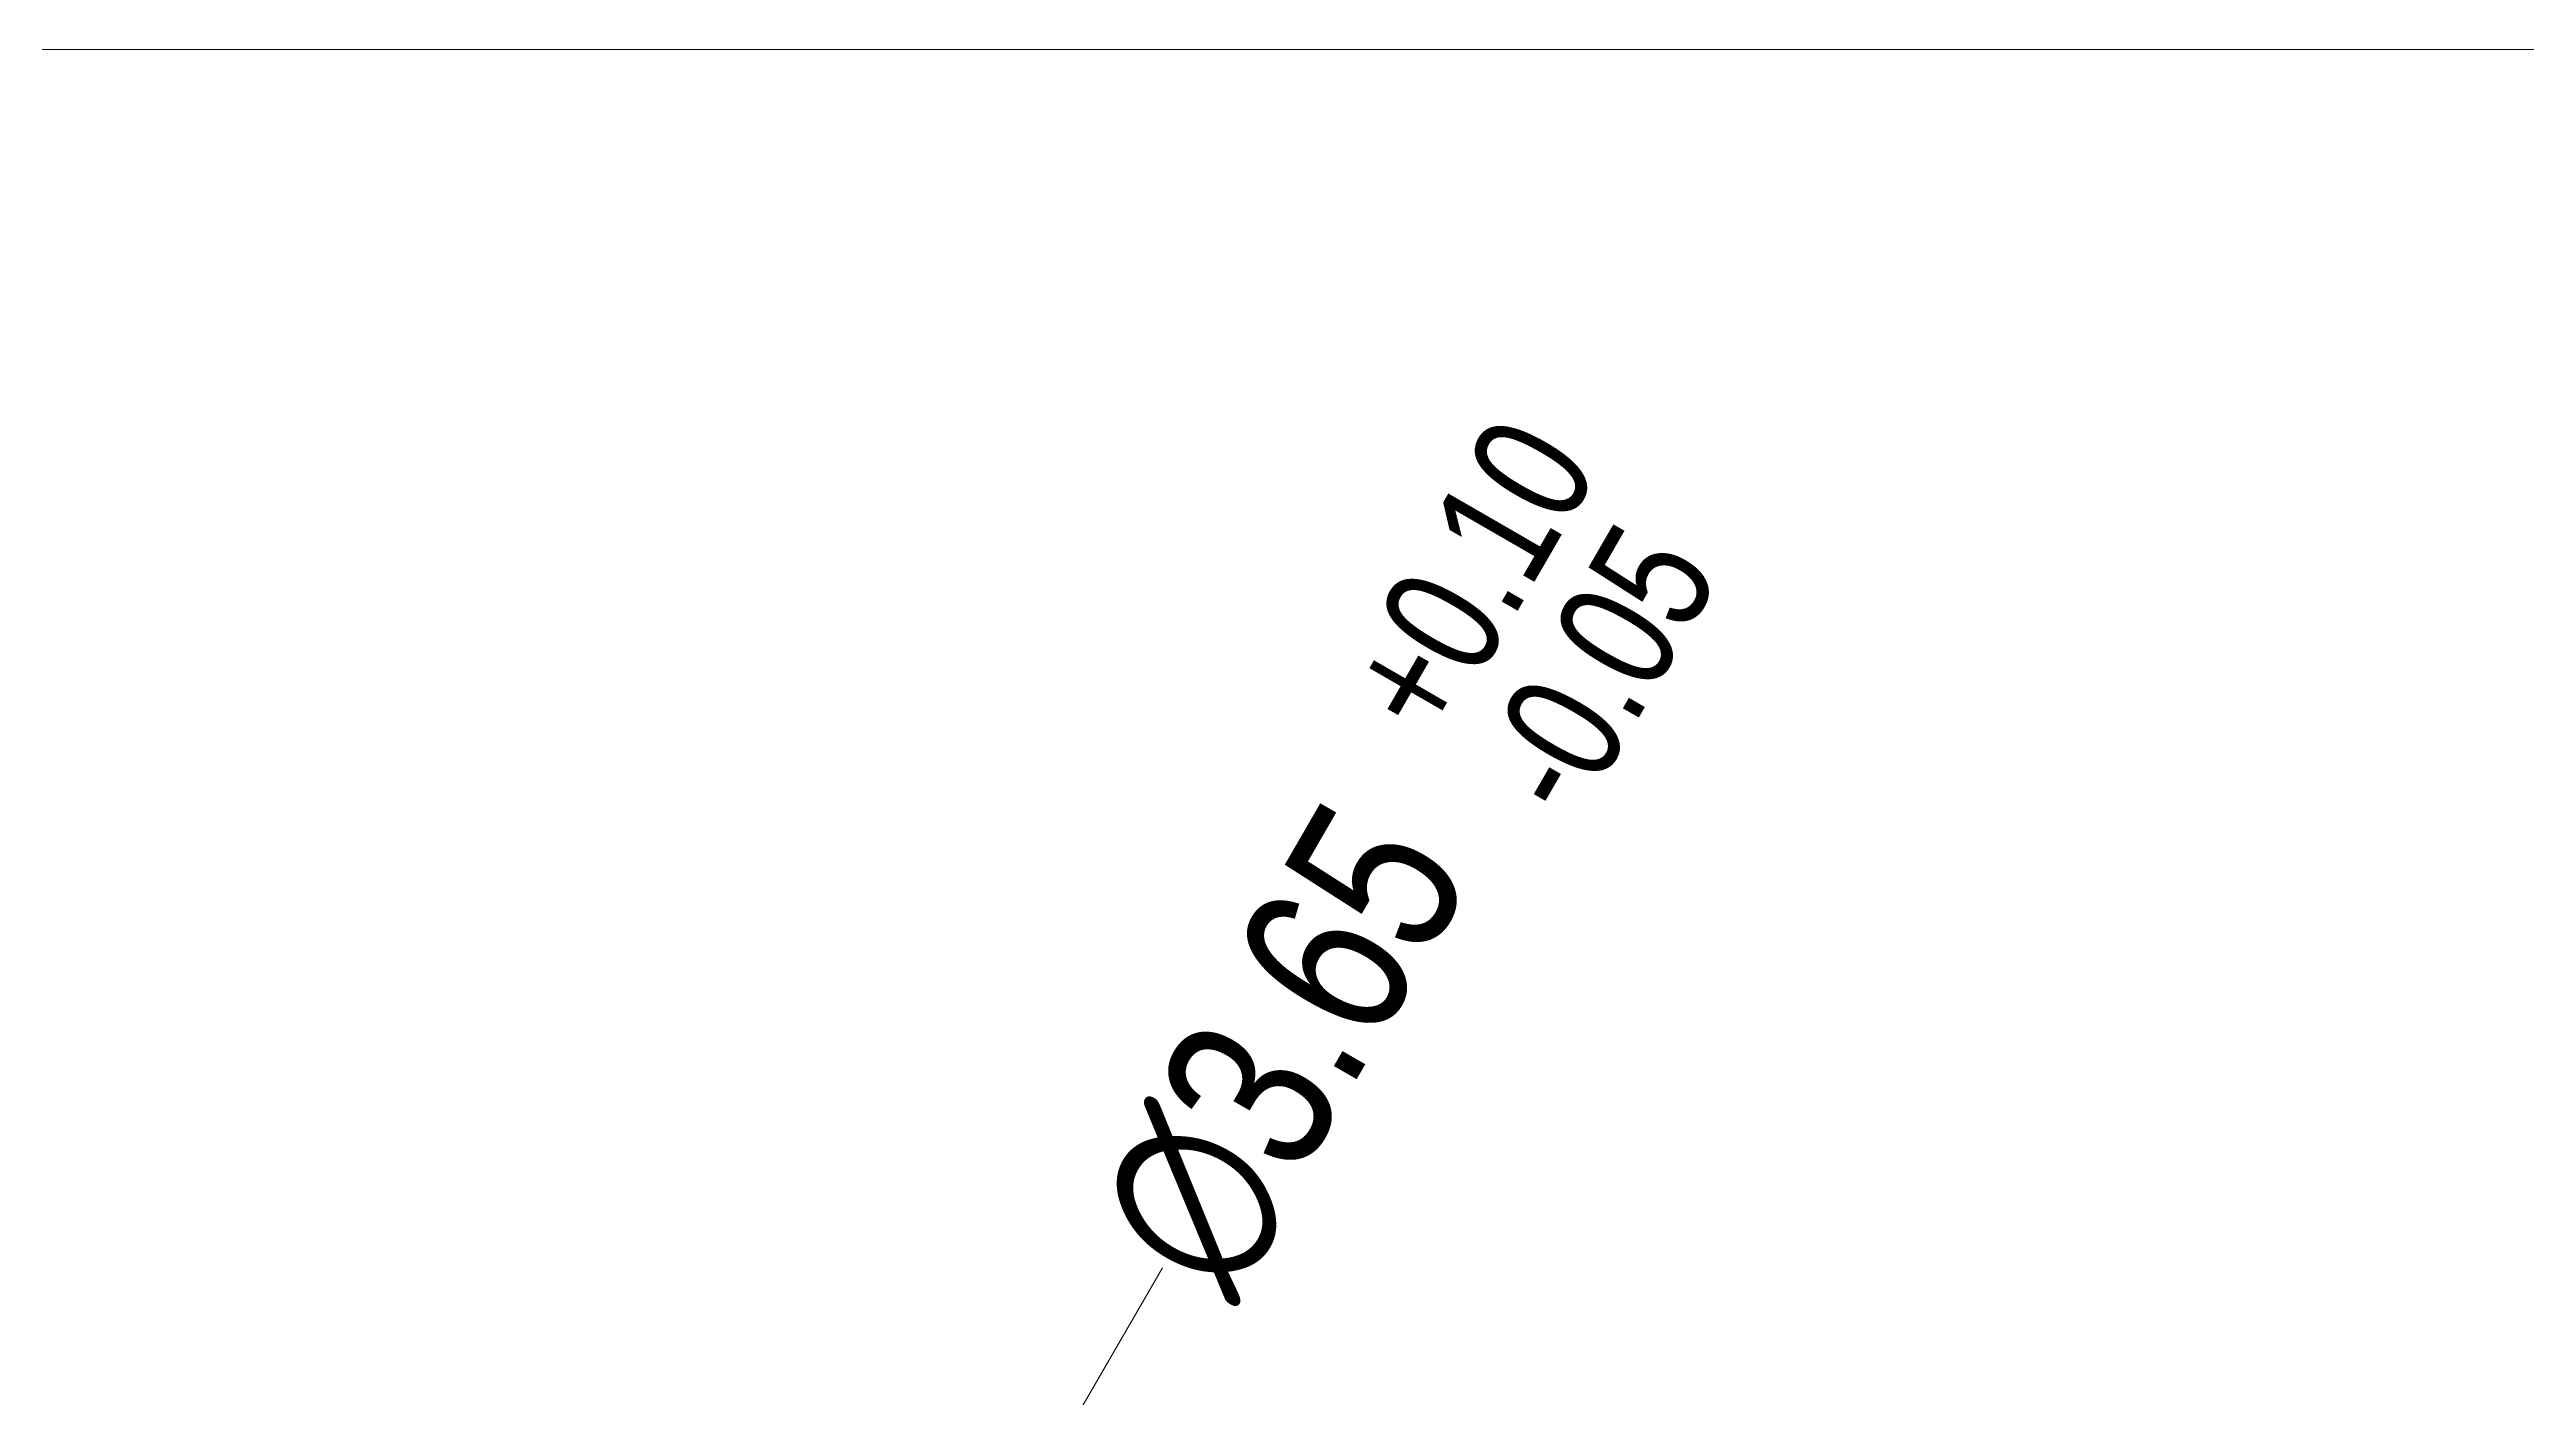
# Model space of a CAD drawing. Header units: millimetres. Extents: x 78 to 606, y -329 to -69.
# Drawn here: x 417.1 to 504.7, y -119.5 to -71.8 of the extents above; entities that cross this region are included whole.
import ezdxf

# ---------------------------------------------------------------- set-up
doc = ezdxf.new("R2010")
doc.units = ezdxf.units.MM
doc.header["$MEASUREMENT"] = 0
doc.layers.add('图层 1', color=7, linetype='Continuous', lineweight=0)

msp = doc.modelspace()

# ---------------------------------------------------------------- linework, layer by layer
at = {"layer": '图层 1', "color": 75, "lineweight": 5, "true_color": 0x6ab82d}
for p, q in [((561.597, -71.773), (236.274, -71.773)), ((456.489, -114.89), (438.545, -145.938))]:
    msp.add_line(p, q, dxfattribs=at)

# ---------------------------------------------------------------- texts
at = {"layer": '图层 1', "char_height": 0.2, "attachment_point": 7, "rotation": 59.97292}
for s, insert in [('\\C75;\\c2996330;\\FAdobe Song Std L|b0|i0|c1;\\H4.200000;\\W0.800000;+0.10', (466.337, -96.454)), ('\\C75;\\c2996330;\\FAdobe Song Std L|b0|i0|c1;\\H4.200000;\\W0.800000;-0.05', (471.185, -99.256)), ('\\C75;\\c2996330;\\FAdobe Song Std L|b0|i0|c1;\\H6.000000;\\W0.800000;∅3.65', (459.132, -116.314))]:
    msp.add_mtext(s, dxfattribs=dict(at, insert=insert))

doc.saveas('drawing.dxf')
